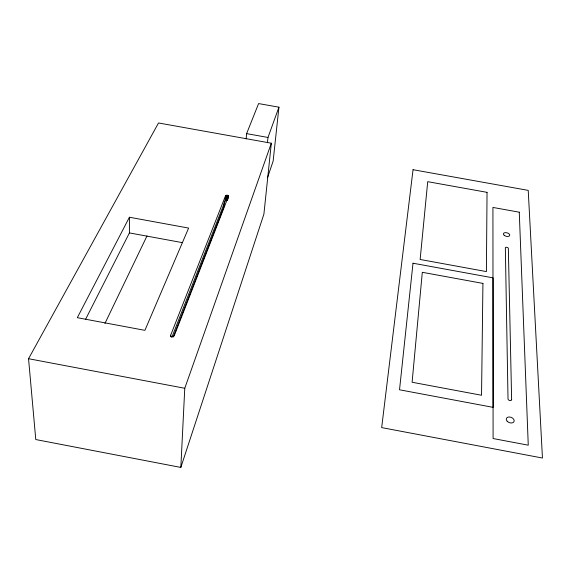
<?xml version="1.0" encoding="UTF-8"?>
<svg xmlns="http://www.w3.org/2000/svg" width="571" height="571" viewBox="0 0 571 571"><rect width="100%" height="100%" fill="white"/><g stroke="black" fill="none" stroke-linecap="round" stroke-linejoin="round"><path stroke-width="0.86" d="M170.629 336.797L170.686 335.191L225.524 195.789L227.672 195.332L228.45 196.317L174.205 335.855L173.363 336.597L171.978 336.712L170.872 336.126L170.686 335.191M180.829 467.428L184.768 388.273L271.332 143.207L158.517 122.965L28.55 358.716L35.773 439.549L180.829 467.428L263.895 214.154L271.332 143.207M224.275 201.634L223.889 206.852L173.206 337.004M171.778 337.511L225.138 201.021L225.524 195.789M225.138 201.021L225.88 195.41M225.495 200.642L226.18 195.289M225.788 200.514L226.53 195.211M226.145 200.442L226.523 200.421L226.915 195.196M227.308 195.232L226.915 200.464L226.523 200.421M227.279 200.564L227.672 195.332M227.729 198.965L227.993 195.475M227.979 199.151L228.25 195.66M228.279 197.616L228.414 195.874M246.158 138.917L246.615 133.628L258.599 103.572L278.941 107.191L273.131 161.15L267.449 177.824M267.442 142.736L267.985 137.461L278.941 107.191M104.943 323.436L146.997 235.944M85.679 319.132L129.417 232.911L129.41 217.237L188.616 228.079L144.906 330.345L77.321 317.683L129.41 217.237M246.615 133.628L267.985 137.461M129.417 232.911L182.656 242.689M28.55 358.716L184.768 388.273M487.042 192.341L486.406 271.589L420.135 259.477L427.715 181.671L487.042 192.341M482.93 283.409L481.546 395.26L412.098 382.249L422.304 272.303L482.93 283.409M413.004 263.217L399.522 389.786L493.158 407.366L493.058 277.863L413.004 263.217M413.047 169.701L381.671 427.6L542.45 458.035L528.218 190.379L413.047 169.701M519.267 212.191L492.93 207.444L493.094 438.542L528.261 445.187L519.267 212.191M511.63 399.607L508.347 248.456A1.535 0.864 15.8 0 0 506.827 247.293A1.535 0.864 15.8 0 0 505.349 247.914L508.019 398.929A1.87 1.249 20.7 0 0 509.853 400.564A1.87 1.249 20.7 0 0 511.63 399.607M504.229 235.331A3.226 1.784 15.5 0 0 509.568 235.687A3.226 1.784 15.5 0 0 505.942 232.633A3.226 1.784 15.5 0 0 504.229 235.331M507.191 421.241A4.118 2.798 21.6 0 0 513.957 421.726A4.118 2.798 21.6 0 0 509.56 416.987A4.118 2.798 21.6 0 0 507.191 421.241"/></g></svg>
